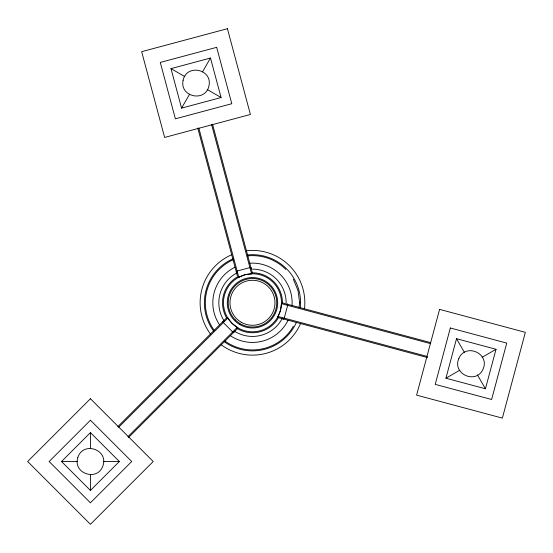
<?xml version="1.0" encoding="UTF-8"?>
<svg xmlns="http://www.w3.org/2000/svg" width="553" height="553" viewBox="0 0 553 553"><rect width="100%" height="100%" fill="white"/><g stroke="black" fill="none" stroke-linecap="round" stroke-linejoin="round"><path stroke-width="0.83" d="M222.928 321.908L223.35 321.12M252.168 272.85L252.479 272.809A29.966 29.966 0 0 1 282.452 302.774L281.38 303.673L280.509 310.288L277.959 316.454L278.436 317.761A29.966 29.966 0 0 1 237.5 328.731L237.106 328.226M298.993 307.662L299.636 302.774L298.032 290.574L293.318 279.203M237.154 328.268L237.258 327.355L231.963 323.298L227.905 318.003L226.53 317.761A29.966 29.966 0 0 1 237.5 276.825L238.806 277.302L244.972 274.751L251.587 273.88L252.189 272.85M445.932 378.204L456.515 338.699L496.02 349.282L485.437 388.787L445.932 378.204L459.847 370.171M236.449 271.433L236.421 272.325L236.179 271.917L237.126 271.032L249.908 267.611L251.166 267.901L251.166 268.378L250.696 267.617M181.571 108.118L221.076 97.535L210.493 58.03L170.988 68.613L181.571 108.118L189.61 94.204M202.46 71.945L210.493 58.03M282.936 318.832L283.827 318.811L284.228 318.134L287.65 305.353L287.36 304.095L286.883 304.095L287.636 304.565M61.514 461.513L90.436 432.598L119.358 461.513L90.436 490.435L61.514 461.513L77.586 461.513M117.81 426.66L226.606 317.864M118.591 427.31L227.905 318.003M127.943 436.67L237.258 327.355M128.6 437.444L237.396 328.655M482.105 357.321L496.02 349.282M223.336 321.134L222.935 321.355L223.315 322.593L232.668 331.945L233.905 332.325L234.14 331.911L233.352 332.332M283.82 318.805L282.949 318.839M299.636 302.774L300.037 302.774M103.287 461.513L119.358 461.513M282.431 302.906L430.22 342.501M281.38 303.673L430.704 343.683M277.959 316.454L427.275 356.464M278.484 317.643L427.559 357.591M170.988 68.613L184.902 76.646M207.161 89.496L221.076 97.535M456.515 338.699L464.548 352.614M477.405 374.872L485.437 388.787M212.532 124.211L252.355 272.823M211.578 124.556L251.587 273.88M198.797 127.978L238.806 277.302M197.794 128.158L237.417 276.03M90.436 432.598L90.436 448.663M90.436 474.37L90.436 490.435M296.415 322.344A48.09 48.09 0 0 1 224.221 341.692M213.569 331.04A48.09 48.09 0 0 1 232.917 258.845M247.461 254.947A48.09 48.09 0 0 1 300.314 307.8M282.389 318.203A33.65 33.65 0 0 1 234.299 331.095M224.165 320.961A33.65 33.65 0 0 1 237.05 272.871M252.479 269.124A33.65 33.65 0 0 1 286.136 302.774M293.318 326.353A47.157 47.157 0 0 1 224.774 340.931M214.329 330.487A47.157 47.157 0 0 1 233.297 259.703M247.557 255.88A47.157 47.157 0 0 1 285.825 269.435M246.5 250.765A52.355 52.355 0 0 1 304.496 308.754M300.514 323.609A52.355 52.355 0 0 1 221.297 344.83M210.423 333.964A52.355 52.355 0 0 1 231.652 254.746M249.901 263.214A39.65 39.65 0 0 1 292.046 305.36M288.037 320.325A39.65 39.65 0 0 1 230.463 335.754M219.506 324.798A39.65 39.65 0 0 1 234.935 267.223M183.091 80.323C179.435 97.079 205.502 102.616 208.979 85.826C212.635 69.07 186.568 63.526 183.091 80.323M77.849 457.428C72.464 473.707 97.805 481.946 103.024 465.605C108.409 449.319 83.061 441.087 77.849 457.428M439.58 309.369L416.603 395.139L502.366 418.116L525.35 332.353L439.58 309.369M450.336 327.991L435.225 384.383L491.617 399.494L506.728 343.102L450.336 327.991M458.886 358.365C451.829 373.994 476.174 384.833 483.066 369.127C490.124 353.498 465.778 342.66 458.886 358.365M90.436 398.727L27.65 461.513L90.436 524.299L153.222 461.513L90.436 398.727M90.436 420.232L49.155 461.513L90.436 502.801L131.718 461.513L90.436 420.232M227.428 28.701L141.658 51.678L164.642 137.448L250.405 114.464L227.428 28.701M216.672 47.323L160.28 62.434L175.391 118.826L231.783 103.715L216.672 47.323M241.232 322.261A22.493 22.493 0 0 0 274.979 302.774A22.493 22.493 0 0 0 241.232 283.295A22.493 22.493 0 0 0 241.232 322.261M235.329 319.931A24.256 24.256 0 0 0 275.912 309.058A24.256 24.256 0 0 0 246.203 279.348A24.256 24.256 0 0 0 235.329 319.931M239.878 324.611A25.21 25.21 0 0 0 277.689 302.774A25.21 25.21 0 0 0 239.878 280.945A25.21 25.21 0 0 0 239.878 324.611M237.977 327.908A29.019 29.019 0 0 0 281.498 302.774A29.019 29.019 0 0 0 237.977 277.647A29.019 29.019 0 0 0 237.977 327.908"/></g></svg>
